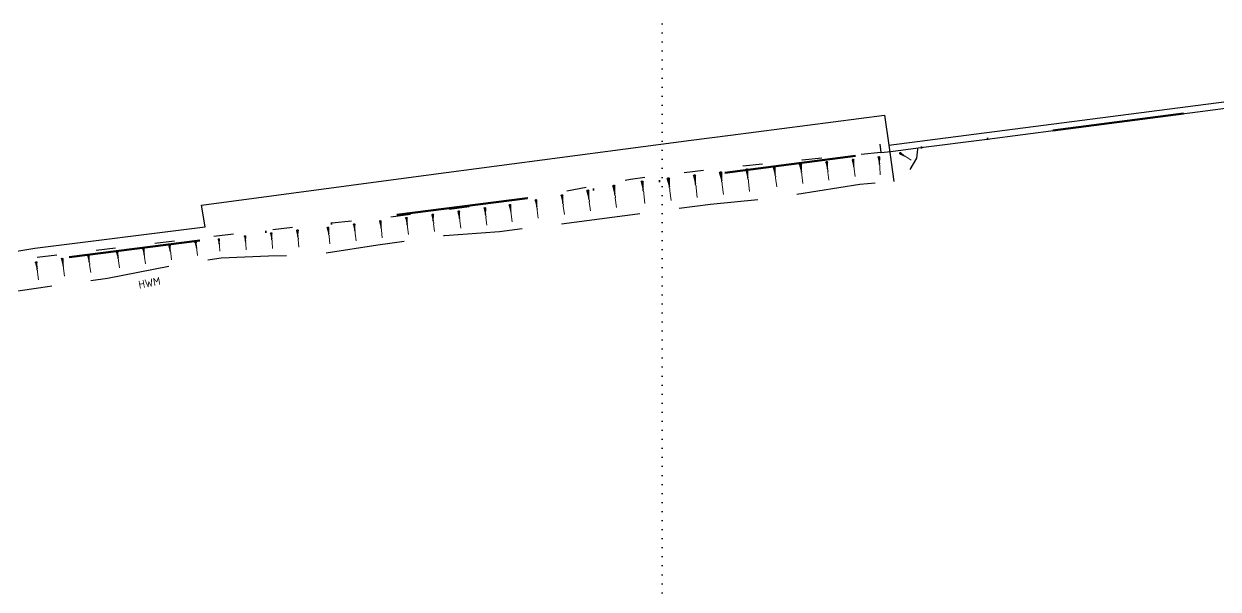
# Model space of a CAD drawing. Header units: millimetres. Extents: x 829698 to 839067, y 817400 to 823544.
# Drawn here: x 834803.1 to 834984.4, y 817902.4 to 817988.1 of the extents above; entities that cross this region are included whole.
import ezdxf

# ---------------------------------------------------------------- set-up
doc = ezdxf.new("R2010")
doc.units = ezdxf.units.MM
for name, pattern in [('3', [18.017443, 12.011629, -6.005814]), ('5', [9.008722, 3.002907, -6.005814]), ('B1_BDYF', [0]), ('B1_RELVC', [0]), ('DIVIDE', [1.25, 0.5, -0.25, 0, -0.25, 0, -0.25]), ('DOT', [6.35, 0, -6.35])]:
    doc.linetypes.add(name, pattern=pattern)
doc.layers.add('01-basemap', color=8, linetype='Continuous', lineweight=15)
doc.layers.add('01-bdy', color=7, linetype='DIVIDE', lineweight=50)
doc.layers.add('01-Grid', color=8, linetype='DOT')
doc.styles.add('HK_ENG_11', font='HK_ENG.ttf')

msp = doc.modelspace()

# ---------------------------------------------------------------- hatches: boundary and pattern name
at = {"layer": '01-basemap', "linetype": 'Continuous'}
h = msp.add_hatch(color=256, dxfattribs=at)
edge = h.paths.add_edge_path()
edge.add_ellipse((834932.896, 817967.924), major_axis=(0.124, 0.01), ratio=0.7317073, start_angle=0, end_angle=360)
for points in [[(834932.976, 817966.934), (834933.019, 817967.934), (834932.772, 817967.913)], [(834936.744, 817968.137), (834936.176, 817968.605), (834936.079, 817968.451)], [(834917.142, 817965.32), (834917.145, 817966.466), (834916.863, 817966.431)], [(834921.121, 817965.739), (834921.123, 817966.823), (834920.856, 817966.79)], [(834925.1, 817966.157), (834925.102, 817967.18), (834924.85, 817967.149)], [(834929.078, 817966.576), (834929.08, 817967.537), (834928.844, 817967.508)], [(834901.079, 817963.434), (834901.078, 817964.688), (834900.77, 817964.649)], [(834905.053, 817963.89), (834905.052, 817965.146), (834904.743, 817965.107)], [(834909.027, 817964.345), (834909.026, 817965.604), (834908.717, 817965.565)], [(834913.001, 817964.8), (834913, 817966.061), (834912.69, 817966.022)], [(834888.853, 817961.691), (834888.851, 817962.855), (834888.565, 817962.819)], [(834892.8, 817962.35), (834892.798, 817963.578), (834892.496, 817963.54)], [(834897.105, 817962.979), (834897.104, 817964.23), (834896.797, 817964.191)], [(834877.012, 817959.714), (834877.011, 817960.686), (834876.772, 817960.655)], [(834880.959, 817960.373), (834880.957, 817961.409), (834880.703, 817961.376)], [(834884.906, 817961.032), (834884.904, 817962.132), (834884.634, 817962.098)], [(834865.24, 817958.252), (834865.249, 817959.208), (834865.014, 817959.181)], [(834869.211, 817958.736), (834869.22, 817959.698), (834868.983, 817959.67)], [(834873.181, 817959.221), (834873.19, 817960.188), (834872.952, 817960.16)], [(834849.358, 817956.314), (834849.367, 817957.248), (834849.137, 817957.222)], [(834853.328, 817956.798), (834853.337, 817957.738), (834853.106, 817957.711)], [(834857.299, 817957.283), (834857.308, 817958.228), (834857.075, 817958.201)], [(834861.27, 817957.767), (834861.279, 817958.718), (834861.045, 817958.691)], [(834832.742, 817954.794), (834832.766, 817955.481), (834832.596, 817955.465)], [(834836.725, 817955.155), (834836.752, 817955.93), (834836.56, 817955.912)], [(834840.708, 817955.515), (834840.738, 817956.379), (834840.525, 817956.359)], [(834844.692, 817955.876), (834844.724, 817956.828), (834844.489, 817956.807)], [(834817.376, 817952.64), (834817.356, 817953.562), (834817.13, 817953.529)], [(834821.341, 817953.171), (834821.322, 817954.036), (834821.11, 817954.005)], [(834825.306, 817953.701), (834825.288, 817954.511), (834825.09, 817954.482)], [(834829.271, 817954.232), (834829.255, 817954.985), (834829.07, 817954.958)], [(834805.07, 817950.962), (834805.061, 817951.963), (834804.815, 817951.93)], [(834809.032, 817951.514), (834809.022, 817952.513), (834808.777, 817952.48)], [(834812.993, 817952.067), (834812.984, 817953.063), (834812.739, 817953.029)]]:
    msp.add_hatch(color=256, dxfattribs=at).paths.add_polyline_path(points)
h = msp.add_hatch(color=256, dxfattribs=at)
edge = h.paths.add_edge_path()
edge.add_ellipse((834936.128, 817968.528), major_axis=(0.0487, 0.0769), ratio=0.7317073, start_angle=0, end_angle=360)
h = msp.add_hatch(color=256, dxfattribs=at)
edge = h.paths.add_edge_path()
edge.add_ellipse((834912.845, 817966.042), major_axis=(0.155, 0.02), ratio=0.7317073, start_angle=0, end_angle=360)
h = msp.add_hatch(color=256, dxfattribs=at)
edge = h.paths.add_edge_path()
edge.add_ellipse((834917.004, 817966.449), major_axis=(0.141, 0.017), ratio=0.7317073, start_angle=0, end_angle=360)
h = msp.add_hatch(color=256, dxfattribs=at)
edge = h.paths.add_edge_path()
edge.add_ellipse((834920.99, 817966.806), major_axis=(0.133, 0.016), ratio=0.7317073, start_angle=0, end_angle=360)
h = msp.add_hatch(color=256, dxfattribs=at)
edge = h.paths.add_edge_path()
edge.add_ellipse((834924.976, 817967.164), major_axis=(0.126, 0.016), ratio=0.7317073, start_angle=0, end_angle=360)
h = msp.add_hatch(color=256, dxfattribs=at)
edge = h.paths.add_edge_path()
edge.add_ellipse((834928.962, 817967.522), major_axis=(0.118, 0.015), ratio=0.7317073, start_angle=0, end_angle=360)
h = msp.add_hatch(color=256, dxfattribs=at)
edge = h.paths.add_edge_path()
edge.add_ellipse((834896.95, 817964.211), major_axis=(0.154, 0.019), ratio=0.7317073, start_angle=0, end_angle=360)
h = msp.add_hatch(color=256, dxfattribs=at)
edge = h.paths.add_edge_path()
edge.add_ellipse((834900.924, 817964.669), major_axis=(0.154, 0.019), ratio=0.7317073, start_angle=0, end_angle=360)
h = msp.add_hatch(color=256, dxfattribs=at)
edge = h.paths.add_edge_path()
edge.add_ellipse((834904.898, 817965.126), major_axis=(0.154, 0.02), ratio=0.7317073, start_angle=0, end_angle=360)
h = msp.add_hatch(color=256, dxfattribs=at)
edge = h.paths.add_edge_path()
edge.add_ellipse((834908.871, 817965.584), major_axis=(0.155, 0.02), ratio=0.7317073, start_angle=0, end_angle=360)
h = msp.add_hatch(color=256, dxfattribs=at)
edge = h.paths.add_edge_path()
edge.add_ellipse((834888.708, 817962.837), major_axis=(0.143, 0.018), ratio=0.7317073, start_angle=0, end_angle=360)
h = msp.add_hatch(color=256, dxfattribs=at)
edge = h.paths.add_edge_path()
edge.add_ellipse((834892.647, 817963.559), major_axis=(0.151, 0.019), ratio=0.7317073, start_angle=0, end_angle=360)
h = msp.add_hatch(color=256, dxfattribs=at)
edge = h.paths.add_edge_path()
edge.add_ellipse((834876.891, 817960.671), major_axis=(0.119, 0.015), ratio=0.7317073, start_angle=0, end_angle=360)
h = msp.add_hatch(color=256, dxfattribs=at)
edge = h.paths.add_edge_path()
edge.add_ellipse((834880.83, 817961.393), major_axis=(0.127, 0.016), ratio=0.7317073, start_angle=0, end_angle=360)
h = msp.add_hatch(color=256, dxfattribs=at)
edge = h.paths.add_edge_path()
edge.add_ellipse((834884.769, 817962.115), major_axis=(0.135, 0.017), ratio=0.7317073, start_angle=0, end_angle=360)
h = msp.add_hatch(color=256, dxfattribs=at)
edge = h.paths.add_edge_path()
edge.add_ellipse((834865.131, 817959.194), major_axis=(0.118, 0.014), ratio=0.7317073, start_angle=0, end_angle=360)
h = msp.add_hatch(color=256, dxfattribs=at)
edge = h.paths.add_edge_path()
edge.add_ellipse((834869.101, 817959.684), major_axis=(0.118, 0.014), ratio=0.7317073, start_angle=0, end_angle=360)
h = msp.add_hatch(color=256, dxfattribs=at)
edge = h.paths.add_edge_path()
edge.add_ellipse((834873.071, 817960.174), major_axis=(0.119, 0.014), ratio=0.7317073, start_angle=0, end_angle=360)
h = msp.add_hatch(color=256, dxfattribs=at)
edge = h.paths.add_edge_path()
edge.add_ellipse((834849.252, 817957.235), major_axis=(0.115, 0.013), ratio=0.7317073, start_angle=0, end_angle=360)
h = msp.add_hatch(color=256, dxfattribs=at)
edge = h.paths.add_edge_path()
edge.add_ellipse((834853.222, 817957.725), major_axis=(0.116, 0.013), ratio=0.7317073, start_angle=0, end_angle=360)
h = msp.add_hatch(color=256, dxfattribs=at)
edge = h.paths.add_edge_path()
edge.add_ellipse((834857.191, 817958.215), major_axis=(0.116, 0.013), ratio=0.7317073, start_angle=0, end_angle=360)
h = msp.add_hatch(color=256, dxfattribs=at)
edge = h.paths.add_edge_path()
edge.add_ellipse((834861.161, 817958.704), major_axis=(0.117, 0.014), ratio=0.7317073, start_angle=0, end_angle=360)
h = msp.add_hatch(color=256, dxfattribs=at)
edge = h.paths.add_edge_path()
edge.add_ellipse((834832.681, 817955.473), major_axis=(0.0848, 0.0077), ratio=0.7317073, start_angle=0, end_angle=360)
h = msp.add_hatch(color=256, dxfattribs=at)
edge = h.paths.add_edge_path()
edge.add_ellipse((834836.656, 817955.921), major_axis=(0.0957, 0.0087), ratio=0.7317073, start_angle=0, end_angle=360)
h = msp.add_hatch(color=256, dxfattribs=at)
edge = h.paths.add_edge_path()
edge.add_ellipse((834840.631, 817956.369), major_axis=(0.107, 0.01), ratio=0.7317073, start_angle=0, end_angle=360)
h = msp.add_hatch(color=256, dxfattribs=at)
edge = h.paths.add_edge_path()
edge.add_ellipse((834844.606, 817956.817), major_axis=(0.118, 0.011), ratio=0.7317073, start_angle=0, end_angle=360)
h = msp.add_hatch(color=256, dxfattribs=at)
edge = h.paths.add_edge_path()
edge.add_ellipse((834817.243, 817953.545), major_axis=(0.113, 0.017), ratio=0.7317073, start_angle=0, end_angle=360)
h = msp.add_hatch(color=256, dxfattribs=at)
edge = h.paths.add_edge_path()
edge.add_ellipse((834821.216, 817954.021), major_axis=(0.106, 0.016), ratio=0.7317073, start_angle=0, end_angle=360)
h = msp.add_hatch(color=256, dxfattribs=at)
edge = h.paths.add_edge_path()
edge.add_ellipse((834825.189, 817954.496), major_axis=(0.0992, 0.0146), ratio=0.7317073, start_angle=0, end_angle=360)
h = msp.add_hatch(color=256, dxfattribs=at)
edge = h.paths.add_edge_path()
edge.add_ellipse((834829.162, 817954.972), major_axis=(0.0923, 0.0136), ratio=0.7317073, start_angle=0, end_angle=360)
h = msp.add_hatch(color=256, dxfattribs=at)
edge = h.paths.add_edge_path()
edge.add_ellipse((834804.937, 817951.947), major_axis=(0.123, 0.017), ratio=0.7317073, start_angle=0, end_angle=360)
h = msp.add_hatch(color=256, dxfattribs=at)
edge = h.paths.add_edge_path()
edge.add_ellipse((834808.9, 817952.496), major_axis=(0.123, 0.017), ratio=0.7317073, start_angle=0, end_angle=360)
h = msp.add_hatch(color=256, dxfattribs=at)
edge = h.paths.add_edge_path()
edge.add_ellipse((834812.862, 817953.046), major_axis=(0.122, 0.017), ratio=0.7317073, start_angle=0, end_angle=360)

# ---------------------------------------------------------------- linework, layer by layer
at = {"layer": '01-basemap', "linetype": 'Continuous', "lineweight": 30}
for p, q in [((834933.019, 817967.934), (834932.772, 817967.913)), ((834932.976, 817966.934), (834933.019, 817967.934)), ((834936.176, 817968.605), (834936.079, 817968.451)), ((834936.079, 817968.451), (834936.744, 817968.137)), ((834936.744, 817968.137), (834936.176, 817968.605)), ((834917.145, 817966.466), (834916.863, 817966.431)), ((834916.863, 817966.431), (834917.142, 817965.32)), ((834917.142, 817965.32), (834917.145, 817966.466)), ((834921.123, 817966.823), (834920.856, 817966.79)), ((834920.856, 817966.79), (834921.121, 817965.739)), ((834921.121, 817965.739), (834921.123, 817966.823)), ((834925.102, 817967.18), (834924.85, 817967.149)), ((834924.85, 817967.149), (834925.1, 817966.157)), ((834925.1, 817966.157), (834925.102, 817967.18)), ((834929.08, 817967.537), (834928.844, 817967.508)), ((834928.844, 817967.508), (834929.078, 817966.576)), ((834929.078, 817966.576), (834929.08, 817967.537)), ((834932.772, 817967.913), (834932.976, 817966.934)), ((834901.078, 817964.688), (834900.77, 817964.649)), ((834900.77, 817964.649), (834901.079, 817963.434)), ((834901.079, 817963.434), (834901.078, 817964.688)), ((834905.052, 817965.146), (834904.743, 817965.107)), ((834904.743, 817965.107), (834905.053, 817963.89)), ((834905.053, 817963.89), (834905.052, 817965.146)), ((834909.026, 817965.604), (834908.717, 817965.565)), ((834908.717, 817965.565), (834909.027, 817964.345)), ((834909.027, 817964.345), (834909.026, 817965.604)), ((834913, 817966.061), (834912.69, 817966.022)), ((834912.69, 817966.022), (834913.001, 817964.8)), ((834913.001, 817964.8), (834913, 817966.061)), ((834888.851, 817962.855), (834888.565, 817962.819)), ((834888.565, 817962.819), (834888.853, 817961.691)), ((834888.853, 817961.691), (834888.851, 817962.855)), ((834892.798, 817963.578), (834892.496, 817963.54)), ((834892.496, 817963.54), (834892.8, 817962.35)), ((834892.8, 817962.35), (834892.798, 817963.578)), ((834897.104, 817964.23), (834896.797, 817964.191)), ((834896.797, 817964.191), (834897.105, 817962.979)), ((834897.105, 817962.979), (834897.104, 817964.23)), ((834877.011, 817960.686), (834876.772, 817960.655)), ((834877.012, 817959.714), (834877.011, 817960.686)), ((834880.957, 817961.409), (834880.703, 817961.376)), ((834880.703, 817961.376), (834880.959, 817960.373)), ((834880.959, 817960.373), (834880.957, 817961.409)), ((834884.904, 817962.132), (834884.634, 817962.098)), ((834884.634, 817962.098), (834884.906, 817961.032)), ((834884.906, 817961.032), (834884.904, 817962.132)), ((834865.249, 817959.208), (834865.014, 817959.181)), ((834865.014, 817959.181), (834865.24, 817958.252)), ((834865.24, 817958.252), (834865.249, 817959.208)), ((834869.22, 817959.698), (834868.983, 817959.67)), ((834868.983, 817959.67), (834869.211, 817958.736)), ((834869.211, 817958.736), (834869.22, 817959.698)), ((834873.19, 817960.188), (834872.952, 817960.16)), ((834872.952, 817960.16), (834873.181, 817959.221)), ((834873.181, 817959.221), (834873.19, 817960.188)), ((834876.772, 817960.655), (834877.012, 817959.714)), ((834849.367, 817957.248), (834849.137, 817957.222)), ((834849.137, 817957.222), (834849.358, 817956.314)), ((834849.358, 817956.314), (834849.367, 817957.248)), ((834853.337, 817957.738), (834853.106, 817957.711)), ((834853.106, 817957.711), (834853.328, 817956.798)), ((834853.328, 817956.798), (834853.337, 817957.738)), ((834857.308, 817958.228), (834857.075, 817958.201)), ((834857.075, 817958.201), (834857.299, 817957.283)), ((834857.299, 817957.283), (834857.308, 817958.228)), ((834861.279, 817958.718), (834861.045, 817958.691)), ((834861.045, 817958.691), (834861.27, 817957.767)), ((834861.27, 817957.767), (834861.279, 817958.718)), ((834832.766, 817955.481), (834832.596, 817955.465)), ((834832.596, 817955.465), (834832.742, 817954.794)), ((834832.742, 817954.794), (834832.766, 817955.481)), ((834836.752, 817955.93), (834836.56, 817955.912)), ((834836.56, 817955.912), (834836.725, 817955.155)), ((834836.725, 817955.155), (834836.752, 817955.93)), ((834840.738, 817956.379), (834840.525, 817956.359)), ((834840.525, 817956.359), (834840.708, 817955.515)), ((834840.708, 817955.515), (834840.738, 817956.379)), ((834844.724, 817956.828), (834844.489, 817956.807)), ((834844.489, 817956.807), (834844.692, 817955.876)), ((834844.692, 817955.876), (834844.724, 817956.828)), ((834817.356, 817953.562), (834817.13, 817953.529)), ((834817.13, 817953.529), (834817.376, 817952.64)), ((834817.376, 817952.64), (834817.356, 817953.562)), ((834821.322, 817954.036), (834821.11, 817954.005)), ((834821.11, 817954.005), (834821.341, 817953.171)), ((834821.341, 817953.171), (834821.322, 817954.036)), ((834825.288, 817954.511), (834825.09, 817954.482)), ((834825.09, 817954.482), (834825.306, 817953.701)), ((834825.306, 817953.701), (834825.288, 817954.511)), ((834829.255, 817954.985), (834829.07, 817954.958)), ((834829.07, 817954.958), (834829.271, 817954.232)), ((834829.271, 817954.232), (834829.255, 817954.985)), ((834805.061, 817951.963), (834804.815, 817951.93)), ((834804.815, 817951.93), (834805.07, 817950.962)), ((834805.07, 817950.962), (834805.061, 817951.963)), ((834809.022, 817952.513), (834808.777, 817952.48)), ((834808.777, 817952.48), (834809.032, 817951.514)), ((834809.032, 817951.514), (834809.022, 817952.513)), ((834812.984, 817953.063), (834812.739, 817953.029)), ((834812.739, 817953.029), (834812.993, 817952.067)), ((834812.993, 817952.067), (834812.984, 817953.063))]:
    msp.add_line(p, q, dxfattribs=at)
at = {"layer": '01-basemap', "linetype": 'Continuous', "lineweight": 13}
for p, q in [((834937.044, 817967.948), (834937.785, 817967.479)), ((834933.016, 817966.452), (834933.114, 817965.263)), ((834917.21, 817964.77), (834917.378, 817963.414)), ((834921.185, 817965.218), (834921.344, 817963.935)), ((834925.16, 817965.666), (834925.31, 817964.456)), ((834929.135, 817966.115), (834929.276, 817964.977)), ((834901.155, 817962.833), (834901.343, 817961.349)), ((834905.13, 817963.287), (834905.318, 817961.8)), ((834909.104, 817963.741), (834909.292, 817962.252)), ((834913.078, 817964.195), (834913.267, 817962.703)), ((834888.923, 817961.133), (834889.098, 817959.755)), ((834892.874, 817961.761), (834893.059, 817960.307)), ((834897.181, 817962.379), (834897.369, 817960.898)), ((834877.071, 817959.249), (834877.217, 817958.099)), ((834881.022, 817959.877), (834881.177, 817958.651)), ((834884.973, 817960.505), (834885.138, 817959.203)), ((834861.323, 817957.311), (834861.453, 817956.184)), ((834865.293, 817957.792), (834865.425, 817956.659)), ((834869.264, 817958.274), (834869.396, 817957.135)), ((834873.235, 817958.756), (834873.368, 817957.61)), ((834844.733, 817955.417), (834844.836, 817954.286)), ((834849.41, 817955.865), (834849.538, 817954.758)), ((834853.381, 817956.347), (834853.51, 817955.233)), ((834857.352, 817956.829), (834857.482, 817955.708)), ((834829.324, 817953.872), (834829.454, 817952.982)), ((834832.772, 817954.463), (834832.846, 817953.647)), ((834836.759, 817954.781), (834836.843, 817953.86)), ((834840.746, 817955.099), (834840.84, 817954.073)), ((834817.44, 817952.2), (834817.6, 817951.112)), ((834821.401, 817952.757), (834821.552, 817951.735)), ((834825.363, 817953.314), (834825.503, 817952.359)), ((834805.135, 817950.482), (834805.295, 817949.298)), ((834809.096, 817951.036), (834809.256, 817949.855)), ((834813.058, 817951.59), (834813.217, 817950.413))]:
    msp.add_line(p, q, dxfattribs=at)
at = {"layer": '01-basemap', "linetype": 'Continuous', "lineweight": 30, "flags": 128}
msp.add_lwpolyline([(834938.844, 817969.322), (834949.357, 817970.654), (834965.572, 817972.77), (834981.674, 817974.831), (834997.852, 817976.967), (835013.949, 817978.994), (835030.07, 817981.119), (835040.206, 817982.399), (835046.4, 817983.191), (835058.388, 817984.516), (835071.867, 817986.218), (835071.677, 817987.696), (835074.105, 817987.99)], dxfattribs=at)
at = {"layer": '01-basemap', "linetype": 'B1_BDYF', "lineweight": 30, "flags": 128}
for points in [[(834646.475, 817933.512), (834646.484, 817933.524), (834646.896, 817934.053), (834700.598, 817940.634), (834735.278, 817945.501), (834771.603, 817950.501), (834771.875, 817948.664), (834804.731, 817954.14), (834830.58, 817957.371), (834830.036, 817960.637), (834864.525, 817965.228), (834904.387, 817970.5), (834910.375, 817971.276), (834933.774, 817974.31), (834934.386, 817969.752), (834997.445, 817977.881), (835046.168, 817983.633)], [(834934.386, 817969.752), (834935.162, 817964.233)]]:
    msp.add_lwpolyline(points, dxfattribs=at)
at = {"layer": '01-basemap', "linetype": 'B1_RELVC', "lineweight": 30, "flags": 128}
msp.add_lwpolyline([(834933.019, 817969.887), (834933.178, 817968.607), (834934.693, 817968.796), (834938.844, 817969.322)], dxfattribs=at)
at = {"layer": '01-basemap', "linetype": '5', "lineweight": 30, "flags": 128}
msp.add_lwpolyline([(834933.178, 817968.607), (834921.26, 817967.463), (834906.498, 817965.947), (834895.168, 817964.545), (834882.955, 817962.297), (834874.642, 817960.899), (834856.834, 817958.591), (834847.139, 817957.635), (834827.704, 817955.409), (834797.713, 817951.801), (834777.645, 817948.657), (834751.251, 817945.583), (834727.094, 817942.473), (834689.02, 817937.123)], dxfattribs=at)
at = {"layer": '01-basemap', "linetype": '3', "lineweight": 30, "flags": 128}
msp.add_lwpolyline([(834689.258, 817937.147), (834690.871, 817936.038), (834691.824, 817935.298), (834692.554, 817934.622), (834693.604, 817934.016), (834695.189, 817934.07), (834697.448, 817934.308), (834699.701, 817934.815), (834706.885, 817935.455), (834709.423, 817935.264), (834716.746, 817936.891), (834723.321, 817937.518), (834730.306, 817938.585), (834735.859, 817939.292), (834745.199, 817940.562), (834754.7, 817941.605), (834763.032, 817942.239), (834775.34, 817943.634), (834785.266, 817944.809), (834794.882, 817946.552), (834806.633, 817948.304), (834815.774, 817949.576), (834825.34, 817951.456), (834833.009, 817952.65), (834840.209, 817952.929), (834847.282, 817953.157), (834856.837, 817954.614), (834866.931, 817956.041), (834875.268, 817956.669), (834884.276, 817957.769), (834896.227, 817959.336), (834907.318, 817960.808), (834916.232, 817961.641), (834930.012, 817963.842), (834935.488, 817964.29), (834937.435, 817965.642), (834938.667, 817967.769), (834938.824, 817969.152), (834938.844, 817969.322)], dxfattribs=at)
at = {"layer": '01-basemap', "linetype": 'Continuous', "lineweight": 30}
for centre, major_axis in [((834932.896, 817967.924), (0.124, 0.01)), ((834917.004, 817966.449), (0.141, 0.017)), ((834920.99, 817966.806), (0.133, 0.016)), ((834924.976, 817967.164), (0.126, 0.016)), ((834904.898, 817965.126), (0.154, 0.02)), ((834888.708, 817962.837), (0.143, 0.018)), ((834880.83, 817961.393), (0.127, 0.016)), ((834869.101, 817959.684), (0.118, 0.014)), ((834873.071, 817960.174), (0.119, 0.014)), ((834853.222, 817957.725), (0.116, 0.013)), ((834857.191, 817958.215), (0.116, 0.013)), ((834861.161, 817958.704), (0.117, 0.014)), ((834832.681, 817955.473), (0.0848, 0.0077)), ((834836.656, 817955.921), (0.0957, 0.0087)), ((834840.631, 817956.369), (0.107, 0.01)), ((834844.606, 817956.817), (0.118, 0.011)), ((834817.243, 817953.545), (0.113, 0.017)), ((834821.216, 817954.021), (0.106, 0.016)), ((834825.189, 817954.496), (0.0992, 0.0146)), ((834829.162, 817954.972), (0.0923, 0.0136)), ((834804.937, 817951.947), (0.123, 0.017)), ((834808.9, 817952.496), (0.123, 0.017)), ((834812.862, 817953.046), (0.122, 0.017))]:
    msp.add_ellipse(centre, major_axis=major_axis, ratio=0.7317073, start_param=0, end_param=6.2831853, dxfattribs=at)
for centre, major_axis in [((834936.128, 817968.528), (0.0487, 0.0769)), ((834912.845, 817966.042), (0.155, 0.02)), ((834928.962, 817967.522), (0.118, 0.015)), ((834896.95, 817964.211), (0.154, 0.019)), ((834900.924, 817964.669), (0.154, 0.019)), ((834908.871, 817965.584), (0.155, 0.02)), ((834892.647, 817963.559), (0.151, 0.019)), ((834876.891, 817960.671), (0.119, 0.015)), ((834884.769, 817962.115), (0.135, 0.017)), ((834865.131, 817959.194), (0.118, 0.014)), ((834849.252, 817957.235), (0.115, 0.013))]:
    msp.add_ellipse(centre, major_axis=major_axis, ratio=0.7317073, dxfattribs=at)
at = {"layer": '01-basemap', "linetype": 'Continuous', "lineweight": 13}
for points in [[(834936.744, 817968.137), (834936.783, 817968.076), (834936.856, 817968.066), (834936.929, 817968.057), (834937.044, 817967.948)], [(834925.1, 817966.157), (834925.068, 817966.06), (834925.122, 817965.973), (834925.177, 817965.886), (834925.16, 817965.666)], [(834929.078, 817966.576), (834929.049, 817966.484), (834929.1, 817966.403), (834929.151, 817966.321), (834929.135, 817966.115)], [(834932.976, 817966.934), (834932.942, 817966.841), (834932.991, 817966.754), (834933.041, 817966.667), (834933.016, 817966.452)], [(834909.027, 817964.345), (834908.989, 817964.225), (834909.056, 817964.119), (834909.123, 817964.012), (834909.104, 817963.741)], [(834913.001, 817964.8), (834912.963, 817964.68), (834913.03, 817964.573), (834913.097, 817964.467), (834913.078, 817964.195)], [(834917.142, 817965.32), (834917.107, 817965.211), (834917.168, 817965.114), (834917.229, 817965.017), (834917.21, 817964.77)], [(834921.121, 817965.739), (834921.087, 817965.635), (834921.145, 817965.544), (834921.203, 817965.452), (834921.185, 817965.218)], [(834897.105, 817962.979), (834897.067, 817962.86), (834897.134, 817962.754), (834897.201, 817962.648), (834897.181, 817962.379)], [(834901.079, 817963.434), (834901.041, 817963.315), (834901.108, 817963.209), (834901.175, 817963.102), (834901.155, 817962.833)], [(834905.053, 817963.89), (834905.015, 817963.77), (834905.082, 817963.664), (834905.149, 817963.557), (834905.13, 817963.287)], [(834884.906, 817961.032), (834884.872, 817960.927), (834884.931, 817960.834), (834884.99, 817960.741), (834884.973, 817960.505)], [(834888.853, 817961.691), (834888.817, 817961.58), (834888.879, 817961.482), (834888.941, 817961.383), (834888.923, 817961.133)], [(834892.8, 817962.35), (834892.762, 817962.233), (834892.828, 817962.129), (834892.893, 817962.025), (834892.874, 817961.761)], [(834873.181, 817959.221), (834873.151, 817959.129), (834873.201, 817959.047), (834873.252, 817958.964), (834873.235, 817958.756)], [(834877.012, 817959.714), (834876.982, 817959.622), (834877.034, 817959.54), (834877.086, 817959.458), (834877.071, 817959.249)], [(834880.959, 817960.373), (834880.927, 817960.275), (834880.982, 817960.187), (834881.038, 817960.1), (834881.022, 817959.877)], [(834857.299, 817957.283), (834857.269, 817957.193), (834857.319, 817957.112), (834857.368, 817957.032), (834857.352, 817956.829)], [(834861.27, 817957.767), (834861.24, 817957.677), (834861.289, 817957.596), (834861.339, 817957.515), (834861.323, 817957.311)], [(834865.24, 817958.252), (834865.21, 817958.161), (834865.26, 817958.079), (834865.31, 817957.998), (834865.293, 817957.792)], [(834869.211, 817958.736), (834869.18, 817958.645), (834869.231, 817958.563), (834869.281, 817958.481), (834869.264, 817958.274)], [(834840.708, 817955.515), (834840.679, 817955.434), (834840.723, 817955.359), (834840.766, 817955.285), (834840.746, 817955.099)], [(834844.692, 817955.876), (834844.659, 817955.786), (834844.707, 817955.704), (834844.755, 817955.622), (834844.733, 817955.417)], [(834849.358, 817956.314), (834849.328, 817956.225), (834849.377, 817956.145), (834849.426, 817956.066), (834849.41, 817955.865)], [(834853.328, 817956.798), (834853.299, 817956.709), (834853.348, 817956.629), (834853.397, 817956.549), (834853.381, 817956.347)], [(834825.306, 817953.701), (834825.282, 817953.624), (834825.327, 817953.556), (834825.371, 817953.489), (834825.363, 817953.314)], [(834829.271, 817954.232), (834829.249, 817954.16), (834829.29, 817954.097), (834829.332, 817954.034), (834829.324, 817953.872)], [(834832.742, 817954.794), (834832.719, 817954.729), (834832.753, 817954.67), (834832.788, 817954.611), (834832.772, 817954.463)], [(834836.725, 817955.155), (834836.699, 817955.082), (834836.738, 817955.015), (834836.777, 817954.948), (834836.759, 817954.781)], [(834812.993, 817952.067), (834812.964, 817951.972), (834813.018, 817951.888), (834813.071, 817951.804), (834813.058, 817951.59)], [(834817.376, 817952.64), (834817.349, 817952.552), (834817.4, 817952.475), (834817.451, 817952.398), (834817.44, 817952.2)], [(834821.341, 817953.171), (834821.316, 817953.088), (834821.363, 817953.016), (834821.411, 817952.943), (834821.401, 817952.757)], [(834805.07, 817950.962), (834805.04, 817950.866), (834805.094, 817950.782), (834805.149, 817950.698), (834805.135, 817950.482)], [(834809.032, 817951.514), (834809.002, 817951.419), (834809.056, 817951.335), (834809.11, 817951.251), (834809.096, 817951.036)]]:
    msp.add_open_spline(points, degree=1, dxfattribs=at)
at = {"layer": '01-bdy', "ltscale": 40, "flags": 128}
msp.add_lwpolyline([(834328.826, 818399.497), (834366.572, 818373.349), (834355.826, 818358.183), (834346.055, 818343.554), (834340.896, 818336.18), (834331.154, 818321.969), (834340.389, 818315.216), (834336.624, 818309.828), (834328.547, 818297.509), (834322.058, 818288.942, -0.1752047), (834315.237, 818286.336), (834306.349, 818287.923, 0.2323309), (834293.229, 818283.101, 0.136231), (834285.961, 818270.395), (834277.176, 818250.389), (834270.995, 818237.545), (834264.654, 818226.052), (834252.662, 818207.069), (834242.75, 818191.422), (834230.03, 818171.079), (834218.394, 818151.816), (834214.232, 818145.524), (834209.561, 818137.723), (834175.873, 818082.258), (834168.313, 818069.588), (834159.505, 818055.423, 0.2107778), (834157.945, 818024.07, 0.1803086), (834175.259, 818003.891, 0.1721604), (834199.78, 817999.157, 0.1021905), (834213.411, 818003.679), (834221.184, 818008.735), (834236.604, 818018.98), (834264.376, 818037.348), (834297.078, 818058.952), (834310.419, 818067.872), (834352.558, 818095.842, 0.0821178), (834360.568, 818101.886, -0.0111336), (834370.062, 818110.415), (834378.808, 818118.816), (834383.625, 818114.163), (834387.46, 818117.774), (834394.78, 818124.931), (834415.092, 818144.448), (834423.246, 818152.193), (834426.223, 818152.175), (834428.346, 818156.445, -0.6860092), (834433.832, 818155.332, -0.0959868), (834433.77, 818152.667), (834438.28, 818169.874), (834459.677, 818175.04, -0.2423535), (834444.628, 818128.772), (834495.22, 818132.308), (834492.444, 818172.006), (834498.761, 818180.933, 0.1039461), (834533.697, 818164.791, 0.0281478), (834560.518, 818159.716), (834570.883, 818156.56, 0.0121816), (834580.152, 818154.03, 0.0118168), (834589.68, 818153.626, 0.018959), (834627.61, 818154.46), (834630.54, 818155.389), (834634.554, 818155.668), (834637.584, 818155.154, 0.0049786), (834647.569, 818156.042), (834660.846, 818157.365, -0.0231658), (834692.89, 818159.063), (834848.633, 818160.097), (834853.231, 818160.197), (834857.282, 818160.663), (834861.211, 818161.751, 0.0889444), (834868.247, 818167.266, 0.0912811), (834872.755, 818174.674, 0.061859), (834874.097, 818180.136), (834880.689, 818180.535), (834904.743, 818180.912, 0.0773196), (834909.187, 818172.28, 0.2675125), (834920.027, 818167.46, 0.0363799), (834937.243, 818170.543, 0.2494267), (834949.395, 818181.612), (834966.122, 818181.874), (835091.811, 818189.748), (835119.69, 818191.557), (835121.8, 818186.835, 0.0736969), (835125.906, 818181.809), (835207.274, 818194.473), (835208.699, 818185.317), (835222.078, 818190.193), (835227.487, 818191.158, 0.0490538), (835256.687, 818199.396), (835337.017, 818204.417, -0.0621859), (835336.51, 818151.72, 0.0557068), (835335.348, 818100.173), (835335.994, 818092.916), (835339.286, 818073.766), (835342.221, 818056.387), (835346.043, 818019.358), (835266.281, 818008.057), (835170.777, 817999.878), (835121.934, 817993.58), (835122.014, 817992.704), (835091.934, 817988.807), (835080.292, 817987.084), (835071.867, 817986.218), (835046.358, 817982.99), (835046.275, 817983.187), (834552.235, 817919.53), (834423.997, 817870.527), (834415.272, 817865.696), (834383.474, 817838.339), (834373.34, 817828.353), (834356.312, 817806.204), (834343.998, 817785.985), (834339.429, 817778.228), (834334.619, 817763.541), (834329.521, 817754.386), (834322.539, 817751.133), (834256.694, 817748.878), (834232.989, 817748.661), (834202.736, 817748.836), (834169.745, 817749.703), (834105.632, 817749.39), (834095.122, 817750.288), (834080.874, 817753.147), (834079.946, 817754.682), (834075.547, 817754.941), (834068.485, 817749.278), (834059.513, 817748.673), (834044.421, 817752.193), (834012.957, 817774.957, -0.0868696), (833954.966, 817841.557), (833951.38, 817849.526), (833950, 817873.199), (833950.511, 817999.932), (833951.109, 818019.469), (833950.597, 818024.558), (833950.593, 818042.647), (833948.989, 818071.095), (833950.364, 818103.034, -0.0940546), (833975.551, 818171.076, -0.0902906), (834009.286, 818209.372), (834009.749, 818241.21, -0.0189101), (834011.285, 818271.75), (834240.035, 818271.919)], format="xyb", close=True, dxfattribs=at)
msp.add_lwpolyline([(834328.826, 818399.497), (834366.572, 818373.349), (834355.826, 818358.183), (834346.055, 818343.554), (834340.896, 818336.18), (834331.154, 818321.969), (834340.389, 818315.216), (834336.624, 818309.828), (834328.547, 818297.509), (834322.058, 818288.942, -0.1752047), (834315.237, 818286.336), (834306.349, 818287.923, 0.2323309), (834293.229, 818283.101, 0.136231), (834285.961, 818270.395), (834277.176, 818250.389), (834270.995, 818237.545), (834264.654, 818226.052), (834252.662, 818207.069), (834242.75, 818191.422), (834230.03, 818171.079), (834218.394, 818151.816), (834214.232, 818145.524), (834209.561, 818137.723), (834175.873, 818082.258), (834168.313, 818069.588), (834159.505, 818055.423, 0.2107778), (834157.945, 818024.07, 0.1803086), (834175.259, 818003.891, 0.1721604), (834199.78, 817999.157, 0.1021905), (834213.411, 818003.679), (834221.184, 818008.735), (834236.604, 818018.98), (834264.376, 818037.348), (834297.078, 818058.952), (834310.419, 818067.872), (834352.558, 818095.842, 0.0821178), (834360.568, 818101.886, -0.0111336), (834370.062, 818110.415), (834378.808, 818118.816), (834383.625, 818114.163), (834387.46, 818117.774), (834394.78, 818124.931), (834415.092, 818144.448), (834423.246, 818152.193), (834426.223, 818152.175), (834428.346, 818156.445, -0.6860092), (834433.832, 818155.332, -0.0959868), (834433.77, 818152.667), (834438.28, 818169.874), (834459.677, 818175.04, -0.2423535), (834444.628, 818128.772), (834495.22, 818132.308), (834492.444, 818172.006), (834498.761, 818180.933, 0.1039461), (834533.697, 818164.791, 0.0281478), (834560.518, 818159.716), (834570.883, 818156.56, 0.0121816), (834580.152, 818154.03, 0.0118168), (834589.68, 818153.626, 0.018959), (834627.61, 818154.46), (834630.54, 818155.389), (834634.554, 818155.668), (834637.584, 818155.154, 0.0049786), (834647.569, 818156.042), (834660.846, 818157.365, -0.0231658), (834692.89, 818159.063), (834848.633, 818160.097), (834853.231, 818160.197), (834857.282, 818160.663), (834861.211, 818161.751, 0.0889444), (834868.247, 818167.266, 0.0912811), (834872.755, 818174.674, 0.061859), (834874.097, 818180.136), (834880.689, 818180.535), (834904.743, 818180.912, 0.0773196), (834909.187, 818172.28, 0.2675125), (834920.027, 818167.46, 0.0363799), (834937.243, 818170.543, 0.2494267), (834949.395, 818181.612), (834966.122, 818181.874), (835091.811, 818189.748), (835119.69, 818191.557), (835121.8, 818186.835, 0.0736969), (835125.906, 818181.809), (835207.274, 818194.473), (835208.699, 818185.317), (835222.078, 818190.193), (835227.487, 818191.158, 0.0490538), (835256.687, 818199.396), (835337.017, 818204.417, -0.0621859), (835336.51, 818151.72, 0.0557068), (835335.348, 818100.173), (835335.994, 818092.916), (835339.286, 818073.766), (835342.221, 818056.387), (835346.043, 818019.358), (835266.281, 818008.057), (835170.777, 817999.878), (835121.934, 817993.58), (835122.014, 817992.704), (835091.934, 817988.807), (835080.292, 817987.084), (835071.867, 817986.218), (835046.358, 817982.99), (835046.275, 817983.187), (834552.235, 817919.53), (834423.997, 817870.527), (834415.272, 817865.696), (834383.474, 817838.339), (834373.34, 817828.353), (834356.312, 817806.204), (834343.998, 817785.985), (834339.429, 817778.228), (834334.619, 817763.541), (834329.521, 817754.386), (834322.539, 817751.133), (834256.694, 817748.878), (834232.989, 817748.661), (834202.736, 817748.836), (834169.745, 817749.703), (834105.632, 817749.39), (834095.122, 817750.288), (834080.874, 817753.147), (834079.946, 817754.682), (834075.547, 817754.941), (834068.485, 817749.278), (834059.513, 817748.673), (834044.421, 817752.193), (834012.957, 817774.957, -0.0868696), (833954.966, 817841.557), (833951.38, 817849.526), (833950, 817873.199), (833950.511, 817999.932), (833951.109, 818019.469), (833950.597, 818024.558), (833950.593, 818042.647), (833948.989, 818071.095), (833950.364, 818103.034, -0.0940546), (833975.551, 818171.076, -0.0902906), (834009.286, 818209.372), (834009.749, 818241.21, -0.0189101), (834011.285, 818271.75), (834240.035, 818271.919)], format="xyb", close=True, dxfattribs=at)
at = {"layer": '01-Grid', "ltscale": 0.2}
msp.add_line((834900, 818658.079), (834900, 817400), dxfattribs=at)

# ---------------------------------------------------------------- texts
at = {"layer": '01-basemap', "style": 'HK_ENG_11', "width": 1.1}
msp.add_text('HWM', height=1.215, rotation=10.59911, dxfattribs=at).set_placement((834820.592, 817947.945))

doc.saveas('drawing.dxf')
